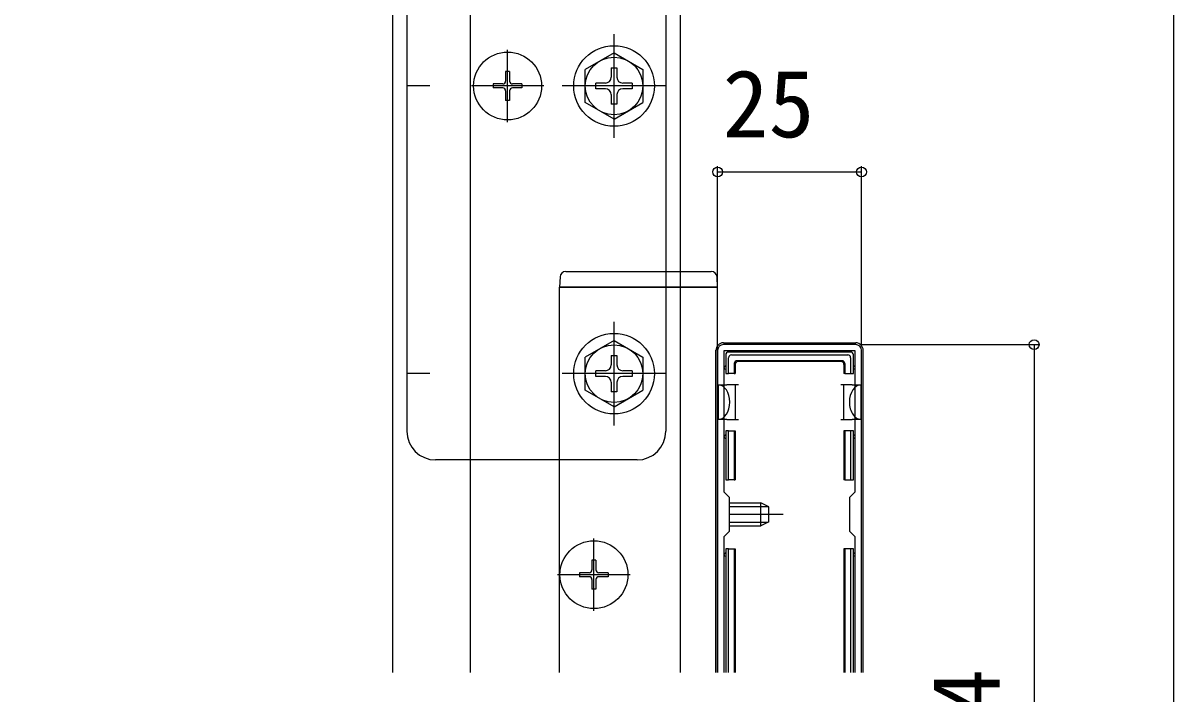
# Model space of a CAD drawing. Units: millimetres, scale not verified. Extents: x -700 to 700, y -1043 to 1037.
# Drawn here: x 500 to 700, y 502.3 to 618.9 of the extents above; entities that cross this region are included whole.
import ezdxf
from ezdxf.enums import TextEntityAlignment as Align

# ---------------------------------------------------------------- set-up
doc = ezdxf.new("R2010")
doc.units = ezdxf.units.MM
doc.header["$LTSCALE"] = 6
for name, color, linetype in [('0-2_YKK_11', 7, 'Continuous'), ('0-4_YKK_12', 2, 'Continuous'), ('0-5_YKK_13', 4, 'Continuous'), ('0-6_YKK_D', 6, 'Continuous'), ('0-7_YKK_ZWAK', 7, 'Continuous')]:
    doc.layers.add(name, color=color, linetype=linetype)
doc.styles.add('ＭＳ ゴシック', font='')
doc.styles.get('ＭＳ ゴシック').set_extended_font_data('MS Gothic')

msp = doc.modelspace()

# ---------------------------------------------------------------- linework, layer by layer
at = {"layer": '0-2_YKK_11'}
for p, q in [((620.7, 562.05), (620.7, 506.05)), ((644.7, 563.05), (621.7, 563.05)), ((645.7, 506.05), (645.7, 562.05))]:
    msp.add_line(p, q, dxfattribs=at)
msp.add_lwpolyline([(644.6, 506.05), (644.6, 529.65), (643.7, 530.55), (643.7, 536.55), (644.6, 537.45), (644.6, 561.95), (621.8, 561.95), (621.8, 537.45), (622.7, 536.55), (622.7, 530.55), (621.8, 529.65), (621.8, 506.05)], dxfattribs=at)
for centre, start, end in [((621.7, 562.05), 90, 180), ((644.7, 562.05), 0, 90)]:
    msp.add_arc(centre, 1, start, end, dxfattribs=at)
at = {"layer": '0-4_YKK_12'}
for p, q in [((577.7, 715), (577.7, 506.05)), ((564.2, 628), (564.2, 506.05)), ((620.7, 573.05), (593.2, 573.05)), ((593.2, 506.05), (593.2, 573.05)), ((620.7, 506.05), (620.7, 573.05))]:
    msp.add_line(p, q, dxfattribs=at)
msp.add_lwpolyline([(585.45, 628), (614.2, 628), (614.2, 575.75), (614.2, 506.05)], dxfattribs=at)
at = {"layer": '0-5_YKK_13'}
for p, q in [((566.7, 633), (566.7, 548)), ((602.7, 599), (602.7, 617)), ((584.2, 601.7), (584.2, 614.3)), ((602.7, 613.75), (597.7, 610.863)), ((602.7, 613.75), (607.7, 610.863)), ((584.55, 610.5), (583.85, 610.5)), ((583.85, 610.5), (583.85, 608.85)), ((584.55, 610.5), (584.55, 608.85)), ((597.7, 605.137), (597.7, 610.863)), ((602.2, 611.15), (602.2, 609.5)), ((602.2, 611.15), (603.2, 611.15)), ((603.2, 611.15), (603.2, 609.5)), ((607.7, 610.863), (607.7, 605.137)), ((581.7, 608.35), (581.7, 607.65)), ((583.35, 608.35), (581.7, 608.35)), ((586.7, 608.35), (585.05, 608.35)), ((586.7, 608.35), (586.7, 607.65)), ((601.2, 608.5), (599.55, 608.5)), ((599.55, 607.5), (599.55, 608.5)), ((605.85, 608.5), (604.2, 608.5)), ((605.85, 608.5), (605.85, 607.5)), ((570.7, 608), (566.7, 608)), ((590.5, 608), (577.9, 608)), ((583.35, 607.65), (581.7, 607.65)), ((583.85, 607.15), (583.85, 605.5)), ((584.55, 607.15), (584.55, 605.5)), ((586.7, 607.65), (585.05, 607.65)), ((611.7, 608), (593.7, 608)), ((601.2, 607.5), (599.55, 607.5)), ((602.2, 606.5), (602.2, 604.85)), ((603.2, 606.5), (603.2, 604.85)), ((605.85, 607.5), (604.2, 607.5)), ((611.7, 608), (607.7, 608)), ((584.55, 605.5), (583.85, 605.5)), ((602.7, 602.25), (597.7, 605.137)), ((603.2, 604.85), (602.2, 604.85)), ((602.7, 602.25), (607.7, 605.137)), ((593.308, 574.811), (593.2, 573.05)), ((594.306, 575.75), (619.594, 575.75)), ((620.7, 573.05), (620.592, 574.811)), ((593.2, 573.05), (620.7, 573.05)), ((602.7, 549), (602.7, 567)), ((602.7, 563.75), (597.7, 560.863)), ((602.7, 563.75), (607.7, 560.863)), ((620.4, 506.05), (620.4, 562.052)), ((621.698, 563.35), (644.702, 563.35)), ((646, 506.05), (646, 562.052)), ((597.7, 555.137), (597.7, 560.863)), ((602.2, 561.15), (602.2, 559.5)), ((602.2, 561.15), (603.2, 561.15)), ((603.2, 561.15), (603.2, 559.5)), ((607.7, 560.863), (607.7, 555.137)), ((622.1, 561.25), (622.1, 558.05)), ((643.8, 561.75), (622.6, 561.75)), ((622.6, 558.05), (622.6, 560.757)), ((623.093, 561.25), (643.307, 561.25)), ((642.3, 560.25), (624.1, 560.25)), ((642.152, 560.102), (624.248, 560.102)), ((643.8, 560.757), (643.8, 558.05)), ((601.2, 558.5), (599.55, 558.5)), ((599.55, 557.5), (599.55, 558.5)), ((605.85, 558.5), (604.2, 558.5)), ((605.85, 558.5), (605.85, 557.5)), ((622.1, 558.05), (622.6, 558.05)), ((623.6, 558.05), (622.6, 558.05)), ((623.6, 559.75), (623.6, 558.05)), ((623.6, 558.05), (623.748, 558.05)), ((623.748, 559.602), (623.748, 558.05)), ((642.652, 559.602), (642.652, 558.05)), ((642.8, 558.05), (642.652, 558.05)), ((570.7, 558), (566.7, 558)), ((611.7, 558), (593.7, 558)), ((601.2, 557.5), (599.55, 557.5)), ((602.2, 556.5), (602.2, 554.85)), ((603.2, 556.5), (603.2, 554.85)), ((605.85, 557.5), (604.2, 557.5)), ((611.7, 558), (607.7, 558)), ((620.8, 556.05), (622.3, 556.05)), ((620.8, 556.05), (620.8, 550.05)), ((624.3, 556.05), (623.8, 556.05)), ((642.6, 556.05), (642.1, 556.05)), ((644.1, 556.05), (645.6, 556.05)), ((645.6, 556.05), (645.6, 550.05)), ((602.7, 552.25), (597.7, 555.137)), ((603.2, 554.85), (602.2, 554.85)), ((602.7, 552.25), (607.7, 555.137)), ((622.3, 550.05), (620.8, 550.05)), ((623.8, 550.05), (624.3, 550.05)), ((642.1, 550.05), (642.6, 550.05)), ((645.6, 550.05), (644.1, 550.05)), ((622.6, 548.05), (623.6, 548.05)), ((623.6, 548.05), (623.748, 548.05)), ((623.748, 548.05), (623.748, 539.55)), ((642.8, 548.05), (642.8, 539.55)), ((643.8, 548.05), (642.8, 548.05)), ((643.8, 548.05), (643.8, 539.55)), ((577.7, 547), (577.7, 543)), ((606.7, 543), (571.7, 543)), ((623.6, 539.55), (622.6, 539.55)), ((642.8, 539.55), (642.652, 539.55)), ((642.8, 539.55), (643.8, 539.55)), ((643.8, 539.55), (644.3, 539.55)), ((622.7, 535.55), (628.2, 535.55)), ((622.7, 534.896), (629.509, 534.896)), ((629.6, 534.85), (628.2, 535.55)), ((629.6, 532.25), (629.6, 534.85)), ((622.7, 533.55), (632.1, 533.55)), ((622.7, 532.204), (629.509, 532.204)), ((629.6, 532.25), (628.2, 531.55)), ((599.2, 516.75), (599.2, 529.35)), ((622.1, 527.55), (622.1, 506.05)), ((622.6, 527.55), (622.1, 527.55)), ((622.6, 527.55), (623.6, 527.55)), ((622.6, 506.05), (622.6, 527.55)), ((623.6, 527.55), (623.6, 506.05)), ((623.6, 527.55), (623.748, 527.55)), ((623.748, 527.55), (623.748, 506.05)), ((642.8, 527.55), (642.8, 506.05)), ((643.8, 527.55), (642.8, 527.55)), ((643.8, 527.55), (643.8, 506.05)), ((644.3, 527.55), (643.8, 527.55)), ((644.3, 506.05), (644.3, 527.55)), ((599.55, 525.55), (598.85, 525.55)), ((598.85, 525.55), (598.85, 523.9)), ((599.55, 525.55), (599.55, 523.9)), ((605.5, 523.05), (592.9, 523.05)), ((596.7, 523.4), (596.7, 522.7)), ((598.35, 523.4), (596.7, 523.4)), ((598.35, 522.7), (596.7, 522.7)), ((598.85, 522.2), (598.85, 520.55)), ((599.55, 522.2), (599.55, 520.55)), ((601.7, 523.4), (600.05, 523.4)), ((601.7, 522.7), (600.05, 522.7)), ((601.7, 523.4), (601.7, 522.7)), ((599.55, 520.55), (598.85, 520.55))]:
    msp.add_line(p, q, dxfattribs=at)
for points in [[(611.7, 633), (611.7, 632.983), (611.7, 548)], [(643.8, 558.05), (644.3, 558.05), (644.3, 561.25)], [(642.8, 559.75), (642.8, 558.05), (643.8, 558.05)], [(623.8, 553.05), (623.8, 556.05), (622.3, 556.05)], [(644.1, 556.05), (642.6, 556.05), (642.6, 553.05)], [(622.3, 550.05), (623.8, 550.05), (623.8, 553.05)], [(642.6, 553.05), (642.6, 550.05), (644.1, 550.05)], [(623.6, 548.05), (623.6, 539.55), (623.748, 539.55)], [(642.8, 548.05), (642.652, 548.05), (642.652, 539.55)], [(644.3, 539.55), (644.3, 548.05), (643.8, 548.05)], [(622.7, 531.55), (628.2, 531.55), (628.2, 535.55)], [(642.8, 527.55), (642.652, 527.55), (642.652, 506.05)]]:
    msp.add_lwpolyline(points, dxfattribs=at)
msp.add_lwpolyline([(622.6, 539.55), (622.6, 548.05), (622.1, 548.05), (622.1, 539.55)], close=True, dxfattribs=at)
for centre, radius in [((602.7, 608), 7), ((584.2, 608), 5.9), ((602.7, 608), 5), ((602.7, 558), 7), ((602.7, 558), 5), ((599.2, 523.05), 5.9)]:
    msp.add_circle(centre, radius, dxfattribs=at)
for centre, radius, start, end in [((583.35, 608.85), 0.5, 270, 0), ((585.05, 608.85), 0.5, 180, 270), ((601.2, 609.5), 1, 270, 0), ((604.2, 609.5), 1, 180, 270), ((583.35, 607.15), 0.5, 0, 90), ((585.05, 607.15), 0.5, 90, 180), ((601.2, 606.5), 1, 0, 90), ((604.2, 606.5), 1, 90, 180), ((594.306, 574.75), 1, 90, 176.5), ((619.594, 574.75), 1, 3.5, 90), ((622.6, 561.25), 0.5, 90.77436, 179.22564), ((622.6, 561.25), 0.5, 179.22564, 180), ((622.6, 561.25), 0.5, 90, 90.77436), ((643.8, 561.25), 0.5, 89.22564, 90), ((643.8, 561.25), 0.5, 0.77436, 89.22564), ((643.8, 561.25), 0.5, 0, 0.77436), ((601.2, 559.5), 1, 270, 0), ((604.2, 559.5), 1, 180, 270), ((622.1, 559.05), 0.3, 90, 270), ((644.3, 559.05), 0.3, 270, 90), ((601.2, 556.5), 1, 0, 90), ((604.2, 556.5), 1, 90, 180), ((571.7, 548), 5, 180, 270), ((606.7, 548), 5, 270, 0), ((622.1, 547.05), 0.3, 90, 270), ((644.3, 547.05), 0.3, 270, 90), ((622.1, 526.55), 0.3, 90, 270), ((644.3, 526.55), 0.3, 270, 90), ((598.35, 523.9), 0.5, 270, 0), ((598.35, 522.2), 0.5, 0, 90), ((600.05, 523.9), 0.5, 180, 270), ((600.05, 522.2), 0.5, 90, 180)]:
    msp.add_arc(centre, radius, start, end, dxfattribs=at)
for centre, major_axis, ratio, start_param, end_param in [((621.702, 562.048), (-0.923, 0.923), 0.99628, 5.4996506, 7.06672), ((644.698, 562.048), (0.923, 0.923), 0.99628, 5.4996506, 7.06672), ((623.107, 560.743), (-0.363, 0.363), 0.973329, 5.5113023, 7.0550683), ((624.1, 559.75), (-0.354, 0.354), 0.999924, 5.4978252, 7.0685454), ((624.248, 559.602), (-0.354, 0.354), 0.999924, 5.4978252, 7.0685454), ((642.152, 559.602), (0.354, 0.354), 0.999924, 5.4978252, 7.0685454), ((642.3, 559.75), (0.354, 0.354), 0.999924, 5.4978252, 7.0685454), ((643.293, 560.743), (-0.363, -0.363), 0.973329, 2.3697096, 3.9134757), ((620.8, 553.05), (0, 3), 0.666667, 4.712389, 6.2831853), ((645.6, 553.05), (0, 3), 0.666667, 0, 1.5707963), ((620.8, 553.05), (0, 3), 0.666667, 3.1415927, 4.712389), ((645.6, 553.05), (0, 3), 0.666667, 1.5707963, 3.1415927)]:
    msp.add_ellipse(centre, major_axis=major_axis, ratio=ratio, start_param=start_param, end_param=end_param, dxfattribs=at)
at = {"layer": '0-6_YKK_D'}
for p, q in [((620.7, 563.05), (620.7, 594.05)), ((645.7, 563.05), (645.7, 594.05)), ((620.7, 593.05), (645.7, 593.05)), ((645.7, 563.05), (676.7, 563.05)), ((675.7, 563.05), (675.7, 439.05))]:
    msp.add_line(p, q, dxfattribs=at)
for centre in [(620.7, 593.05), (645.7, 593.05), (675.7, 563.05)]:
    msp.add_circle(centre, 0.85, dxfattribs=at)
at = {"layer": '0-7_YKK_ZWAK'}
msp.add_lwpolyline([(-700, -1043.2), (700, -1043.2), (700, 996.8)], dxfattribs=at)

# ---------------------------------------------------------------- texts
at = {"layer": '0-6_YKK_D', "style": 'ＭＳ ゴシック'}
msp.add_text('25', height=11.73, dxfattribs=at).set_placement((621.564, 595.55), align=Align.BOTTOM_LEFT)
msp.add_text('124', height=11.73, rotation=90, dxfattribs=at).set_placement((673.2, 482.732), align=Align.BOTTOM_LEFT)

doc.saveas('drawing.dxf')
